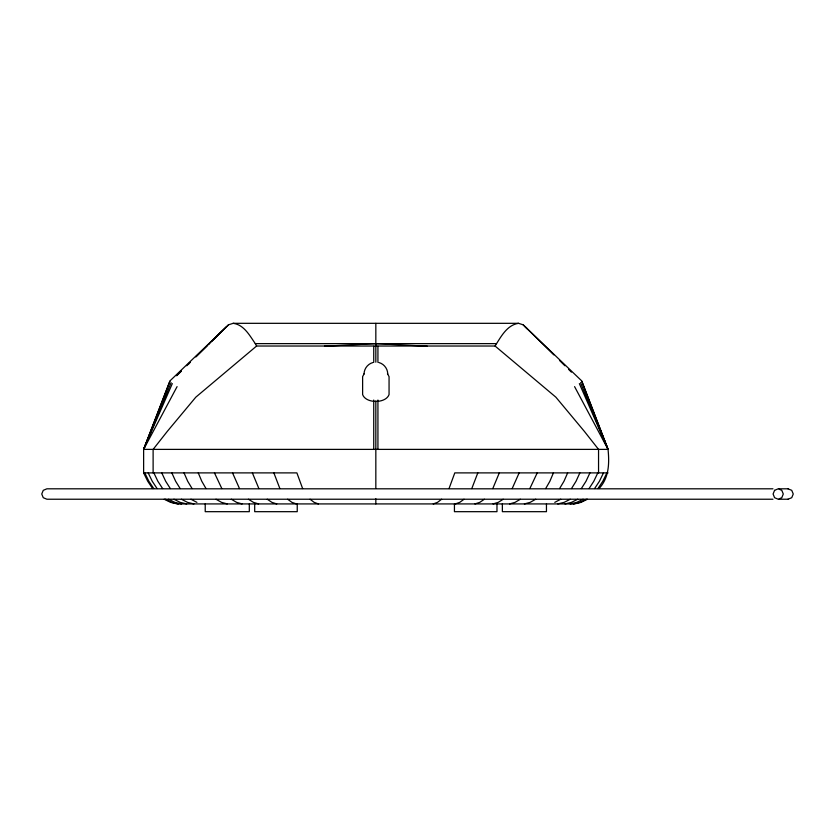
<?xml version="1.0" encoding="UTF-8"?>
<svg xmlns="http://www.w3.org/2000/svg" width="835" height="835" viewBox="0 0 835 835"><rect width="100%" height="100%" fill="white"/><g stroke="black" fill="none" stroke-linecap="round" stroke-linejoin="round"><path stroke-width="1.25" d="M364.06 373.996C364.081 368.757 367.786 363.935 372.838 362.557M477.808 472.892L471.796 488.558M499.299 472.892L492.796 488.558M519.14 472.892L512.189 488.558M537.218 472.892L529.849 488.558M169.912 381.324L143.63 449.387L143.63 472.892L147.732 481.263L152.607 488.558M553.417 472.892L549.879 481.263L545.683 488.558M157.606 414.661L143.63 449.387L608.047 449.387C609.446 463.341 609.101 477.818 599.06 488.558M158.566 412.271L160.978 406.28M567.654 472.892L563.969 481.263L559.596 488.558M787.969 499.226L791.737 497.702L793.25 494.017L791.737 490.333L787.969 488.809M171.112 382.649L143.63 449.387L177.083 386.626M579.845 472.892L576.035 481.263L571.505 488.558M589.917 472.892L586.003 481.263L581.348 488.558M172.313 383.599L143.63 449.387L169.902 380.948L228.519 324.805L233.153 323.322L518.514 323.322L523.148 324.805L581.776 380.948L608.047 449.387L574.584 386.626M597.808 472.892L593.81 481.263L589.061 488.558M603.486 472.892L599.426 481.263L594.603 488.558M606.899 472.892L602.807 481.263L597.943 488.558M449.042 488.558L454.793 472.892L608.047 472.892M153.118 472.892L153.118 449.387L167.25 431.445L195.818 397.168L256.606 346.024L495.071 346.024C500.812 337.027 506.866 325.045 518.514 323.322M364.206 373.631L362.62 376.637L362.62 394.558C365.824 403.722 385.853 403.722 389.058 394.558L389.058 376.637L387.471 373.631M188.512 364.029L190.349 362.233M195.849 356.827L209.616 343.321M211.443 341.525L228.519 324.805M186.758 365.761L189.524 363.048M195.985 356.712L207.049 345.857M208.886 344.051L226.41 326.861M441.631 499.236L437.509 502.367L433.24 503.923M464.041 499.236L459.73 502.367L455.263 503.923M484.404 499.236L479.749 502.367L474.917 503.923M503.213 499.236L498.224 502.367L493.057 503.923M520.341 499.236L515.049 502.367L509.58 503.923M535.694 499.236L530.141 502.367L524.39 503.923M560.734 499.236L554.753 502.367M570.284 499.236L564.136 502.367L557.759 503.923M577.768 499.236L571.484 502.367L564.982 503.923M583.143 499.236L576.766 502.367L570.169 503.923M586.379 499.236L579.949 502.367L573.29 503.923M587.475 499.236L581.035 502.367L574.355 503.923L177.323 503.923L170.643 502.367L164.203 499.236M324.491 346.17L375.833 343.665L427.176 346.17M233.153 323.322C243.956 324.679 249.675 335.555 255.291 343.623L496.387 343.623M143.63 472.892L296.884 472.892L302.625 488.558M772.949 488.809L46.906 488.809L43.263 490.333L41.75 494.017L43.263 497.702L46.906 499.226L772.949 499.226M779.076 488.809L788.104 488.809M779.076 499.226L788.104 499.226M178.387 503.923L171.728 502.367L165.299 499.236M181.508 503.923L174.912 502.367L168.534 499.236M186.696 503.923L180.193 502.367L173.91 499.236M193.918 503.923L187.541 502.367L181.393 499.236M227.287 503.923L221.536 502.367L215.983 499.236M242.098 503.923L236.618 502.367L231.337 499.236M258.62 503.923L253.454 502.367L248.465 499.236M276.761 503.923L271.928 502.367L267.263 499.236M296.415 503.923L291.947 502.367L287.637 499.236M318.438 503.923L314.169 502.367L310.046 499.236M378.965 362.557C384.017 363.935 387.711 368.757 387.743 373.996M196.924 502.367L190.933 499.236M495.071 346.024L555.859 397.168L584.427 431.445L598.549 449.387L598.549 472.892M523.148 324.805L527.386 328.917M525.267 326.861L553.845 354.906M559.492 360.428L564.909 365.761M568.604 369.383L571.411 372.139M153.734 488.558L148.87 481.263L144.779 472.892M157.074 488.558L152.252 481.263L148.192 472.892M162.616 488.558L157.857 481.263L153.859 472.892M170.33 488.558L165.674 481.263L161.76 472.892M180.172 488.558L175.642 481.263L171.833 472.892M192.081 488.558L187.708 481.263L184.024 472.892M205.995 488.558L201.788 481.263L198.26 472.892M221.828 488.558L214.459 472.892M239.488 488.558L232.537 472.892M255.291 343.623L256.606 346.024M258.871 488.558L252.379 472.892M279.871 488.558L273.87 472.892M579.354 383.599L608.047 449.387L581.765 381.324M580.555 382.649L608.047 449.387L593.111 412.271M589.74 403.889L591.18 407.48M546.455 503.923L546.455 511.678L502.367 511.678L502.367 503.923M496.971 503.923L496.971 511.678L454.438 511.678L454.438 503.923M377.931 346.274L377.931 362.359M377.931 400.048L377.931 449.387M375.833 323.354L375.833 362.223M375.833 400.925L375.833 488.339M375.833 498.735L375.833 503.923M373.736 346.274L373.736 362.359M373.736 400.048L373.736 449.387M297.239 503.923L297.239 511.678L254.696 511.678L254.696 503.923M249.31 503.923L249.31 511.678L205.222 511.678L205.222 503.923M774.588 490.333L773.095 494.017L774.588 497.702L778.189 499.226L781.79 497.702L783.282 494.017L781.79 490.333L778.189 488.809L774.588 490.333M181.174 371.231L176.592 375.74L181.226 371.189"/></g></svg>
